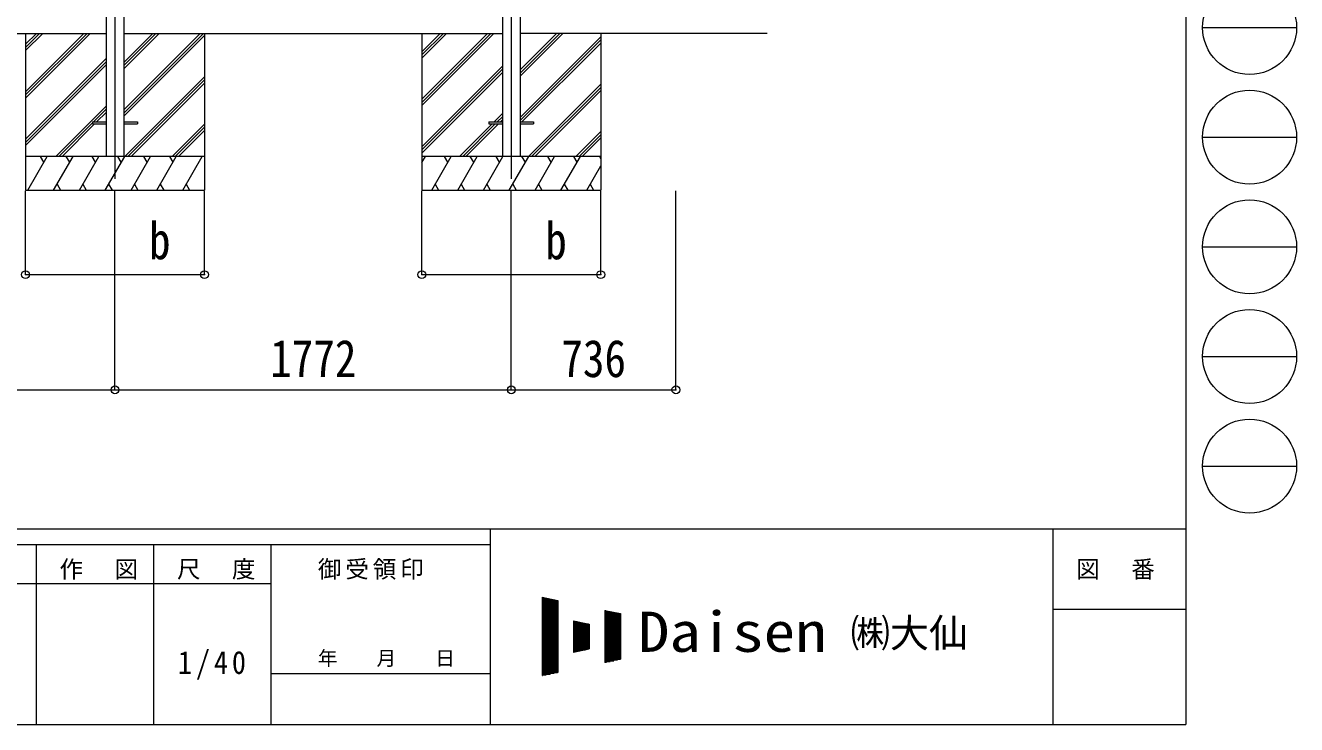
# Model space of a CAD drawing. Units: millimetres at full size. Extents: x -9783 to 9892, y -6828 to 6752.
# Drawn here: x 4208 to 9892, y -6828 to -3704 of the extents above; entities that cross this region are included whole.
import ezdxf
from ezdxf.enums import TextEntityAlignment as Align

# ---------------------------------------------------------------- set-up
doc = ezdxf.new("R2010")
doc.units = ezdxf.units.MM
doc.header["$LTSCALE"] = 35
doc.header["$PDMODE"] = 32
doc.header["$PDSIZE"] = 35
for name, color, linetype, lineweight in [('0-0_0', 7, 'Continuous', 9), ('0-1_本体', 4, 'Continuous', 9), ('0-2_部品', 7, 'Continuous', 9), ('0-8_PARTS2', 2, 'Continuous', 9), ('0-A_寸法', 6, 'Continuous', 9), ('F-0_240', 7, 'Continuous', 9)]:
    doc.layers.add(name, color=color, linetype=linetype, lineweight=lineweight)
doc.styles.add('ＭＳ ゴシック', font='')
doc.styles.get('ＭＳ ゴシック').set_extended_font_data('MS Gothic')

msp = doc.modelspace()

# ---------------------------------------------------------------- linework, layer by layer
at = {"layer": '0-0_0'}
for p, q in [((1748.06, -3739.42), (4569.06, -3739.42)), ((4208.56, -3739.42), (4208.56, -4439.42)), ((4208.56, -4000.15), (4469.29, -3739.42)), ((4208.56, -4014.29), (4483.44, -3739.42)), ((4208.56, -4028.44), (4497.58, -3739.42)), ((4208.56, -3816.31), (4285.45, -3739.42)), ((4208.56, -3802.16), (4271.3, -3739.42)), ((4208.56, -3788.02), (4257.16, -3739.42)), ((4648.06, -4081.15), (4989.79, -3739.42)), ((4648.06, -4095.29), (5003.94, -3739.42)), ((4648.06, -3897.3), (4805.95, -3739.42)), ((4648.06, -3883.16), (4791.8, -3739.42)), ((4648.06, -3869.02), (4777.66, -3739.42)), ((4648.06, -3739.42), (6341.06, -3739.42)), ((4648.06, -4109.44), (5008.56, -3748.94)), ((5008.56, -3739.42), (5008.56, -4439.42)), ((5980.56, -3739.42), (5980.56, -4439.42)), ((5980.56, -4033.6), (6274.74, -3739.42)), ((5980.56, -4047.74), (6288.89, -3739.42)), ((5980.56, -4061.89), (6303.03, -3739.42)), ((5980.56, -3849.76), (6090.9, -3739.42)), ((5980.56, -3835.61), (6076.75, -3739.42)), ((5980.56, -3821.47), (6062.61, -3739.42)), ((7524.04, -3739.42), (6420.06, -3739.42)), ((6420.06, -3930.75), (6611.4, -3739.42)), ((6420.06, -3916.61), (6597.25, -3739.42)), ((6420.06, -3902.47), (6583.11, -3739.42)), ((6780.56, -3739.42), (6780.56, -4439.42)), ((6420.06, -4114.6), (6780.56, -3754.1)), ((6420.06, -4128.74), (6780.56, -3768.25)), ((6428.02, -4134.92), (6780.56, -3782.39)), ((4208.56, -4212.28), (4569.06, -3851.79)), ((4208.56, -4226.43), (4569.06, -3865.93)), ((4208.56, -4240.57), (4569.06, -3880.07)), ((5980.56, -4245.73), (6341.06, -3885.24)), ((5980.56, -4259.88), (6341.06, -3899.38)), ((5980.56, -4274.02), (6341.06, -3913.52)), ((4651.92, -4289.42), (5008.56, -3932.79)), ((4666.06, -4289.42), (5008.56, -3946.93)), ((4680.21, -4289.42), (5008.56, -3961.07)), ((6457.37, -4289.42), (6780.56, -3966.24)), ((6471.51, -4289.42), (6780.56, -3980.38)), ((6485.66, -4289.42), (6780.56, -3994.52)), ((4343.56, -4289.42), (4569.06, -4063.92)), ((4512.21, -4134.91), (4569.06, -4078.06)), ((4526.35, -4134.91), (4569.06, -4092.2)), ((4357.7, -4289.42), (4508.56, -4138.56)), ((4371.84, -4289.42), (4517.35, -4143.91)), ((4864.06, -4289.42), (5008.56, -4144.92)), ((6149.01, -4289.42), (6294.51, -4143.92)), ((6163.15, -4289.42), (6308.65, -4143.92)), ((6177.29, -4289.42), (6322.79, -4143.92)), ((6303.51, -4134.92), (6341.06, -4097.37)), ((6317.65, -4134.92), (6341.06, -4111.51)), ((6331.79, -4134.92), (6341.06, -4125.65)), ((4878.2, -4289.42), (5008.56, -4159.06)), ((4892.34, -4289.42), (5008.56, -4173.2)), ((6669.51, -4289.42), (6780.56, -4178.37)), ((6683.65, -4289.42), (6780.56, -4192.51)), ((6697.79, -4289.42), (6780.56, -4206.65)), ((5008.56, -4289.42), (4208.56, -4289.42)), ((4218.85, -4439.42), (4305.46, -4289.42)), ((4290.45, -4315.41), (4275.45, -4289.42)), ((4334.32, -4439.42), (4420.93, -4289.42)), ((4405.92, -4315.41), (4390.92, -4289.42)), ((4449.79, -4439.42), (4536.4, -4289.42)), ((4521.39, -4315.41), (4506.39, -4289.42)), ((4565.26, -4439.42), (4651.87, -4289.42)), ((4636.87, -4315.41), (4621.86, -4289.42)), ((4680.73, -4439.42), (4767.34, -4289.42)), ((4752.34, -4315.41), (4737.33, -4289.42)), ((4796.2, -4439.42), (4882.81, -4289.42)), ((4852.81, -4289.42), (4867.81, -4315.41)), ((4911.67, -4439.42), (4998.28, -4289.42)), ((6780.56, -4289.42), (5980.56, -4289.42)), ((5980.56, -4316.93), (5996.44, -4289.42)), ((6025.31, -4439.42), (6111.91, -4289.42)), ((6096.91, -4315.4), (6081.91, -4289.42)), ((6140.78, -4439.42), (6227.38, -4289.42)), ((6212.38, -4315.41), (6197.38, -4289.42)), ((6256.25, -4439.42), (6342.85, -4289.42)), ((6327.85, -4315.41), (6312.85, -4289.42)), ((6371.72, -4439.42), (6458.32, -4289.42)), ((6443.32, -4315.41), (6428.32, -4289.42)), ((6487.19, -4439.42), (6573.79, -4289.42)), ((6558.79, -4315.41), (6543.79, -4289.42)), ((6602.66, -4439.42), (6689.26, -4289.42)), ((6659.26, -4289.42), (6674.26, -4315.41)), ((6774.73, -4289.42), (6780.56, -4299.52)), ((6718.13, -4439.42), (6780.56, -4331.29)), ((4349.32, -4413.45), (4364.32, -4439.42)), ((4464.79, -4413.44), (4479.79, -4439.42)), ((4580.26, -4413.44), (4595.26, -4439.42)), ((4695.73, -4413.45), (4710.73, -4439.42)), ((4811.2, -4413.45), (4826.2, -4439.42)), ((4926.67, -4413.45), (4941.67, -4439.42)), ((6040.31, -4413.45), (6055.31, -4439.42)), ((6155.78, -4413.44), (6170.78, -4439.42)), ((6271.25, -4413.44), (6286.25, -4439.42)), ((6386.72, -4413.44), (6401.72, -4439.42)), ((6502.19, -4413.44), (6517.19, -4439.42)), ((6617.66, -4413.45), (6632.66, -4439.42)), ((6733.13, -4413.45), (6748.13, -4439.42)), ((4208.56, -4439.42), (5008.56, -4439.42)), ((5980.56, -4439.42), (6780.56, -4439.42))]:
    msp.add_line(p, q, dxfattribs=at)
at = {"layer": '0-1_本体'}
for p, q in [((4569.06, -846.84), (4569.06, -4289.42)), ((4648.06, -846.84), (4648.06, -4289.42)), ((6341.06, -846.84), (6341.06, -4289.42)), ((6420.06, -846.84), (6420.06, -4289.42))]:
    msp.add_line(p, q, dxfattribs=at)
at = {"layer": '0-2_部品', "color": 4}
for p, q in [((4508.56, -4134.91), (4569.06, -4134.91)), ((4508.56, -4134.91), (4508.56, -4143.91)), ((4508.56, -4143.91), (4569.06, -4143.91)), ((4648.06, -4134.91), (4708.56, -4134.91)), ((4648.06, -4143.91), (4708.56, -4143.91)), ((4708.56, -4134.91), (4708.56, -4143.91)), ((6280.56, -4134.91), (6341.06, -4134.91)), ((6280.56, -4134.91), (6280.56, -4143.91)), ((6280.56, -4143.91), (6341.06, -4143.91)), ((6420.06, -4134.91), (6480.56, -4134.91)), ((6420.06, -4143.91), (6480.56, -4143.91)), ((6480.56, -4134.91), (6480.56, -4143.91))]:
    msp.add_line(p, q, dxfattribs=at)
at = {"layer": '0-8_PARTS2'}
for p, q in [((4608.56, -714.21), (4608.56, -4389.44)), ((6380.56, -839.42), (6380.56, -4389.42))]:
    msp.add_line(p, q, dxfattribs=at)
at = {"layer": '0-A_寸法'}
for p, q in [((4208.56, -4817.32), (4208.56, -4442.91)), ((4608.56, -5332.3), (4608.56, -4442.91)), ((5008.56, -4817.32), (5008.56, -4442.91)), ((5980.56, -4817.32), (5980.56, -4442.91)), ((6380.56, -5332.3), (6380.56, -4442.91)), ((6780.56, -4817.32), (6780.56, -4442.91)), ((7116.57, -5332.3), (7116.57, -4442.91)), ((4208.56, -4817.32), (5008.56, -4817.32)), ((5980.56, -4817.32), (6780.56, -4817.32)), ((1708.56, -5332.3), (4608.56, -5332.3)), ((4608.56, -5332.3), (6380.56, -5332.3)), ((6380.56, -5332.3), (7116.57, -5332.3))]:
    msp.add_line(p, q, dxfattribs=at)
for p in [(4208.56, -4817.32), (5008.56, -4817.32), (5980.56, -4817.32), (6780.56, -4817.32), (4608.56, -5332.3), (6380.56, -5332.3), (7116.57, -5332.3)]:
    msp.add_point(p, dxfattribs=at)
at = {"layer": 'F-0_240', "color": 5}
for p, q in [((9396.97, 6751.9), (9396.97, -6828.1)), ((-9783.03, -5953.1), (9396.97, -5953.1)), ((6285.75, -5953.1), (6285.75, -6828.1)), ((8801.97, -5953.1), (8801.97, -6828.1)), ((-9783.03, -6023.1), (6285.75, -6023.1)), ((4255.75, -6023.1), (4255.75, -6828.1)), ((4780.75, -6023.1), (4780.75, -6828.1)), ((5305.75, -6023.1), (5305.75, -6828.1)), ((3205.75, -6198.1), (5305.75, -6198.1)), ((8801.97, -6311.85), (9396.97, -6311.85)), ((5305.75, -6600.6), (6285.75, -6600.6)), ((-9783.03, -6828.1), (9396.97, -6828.1))]:
    msp.add_line(p, q, dxfattribs=at)
at = {"layer": 'F-0_240', "color": 4}
for p, q in [((9471.77, -3713.1), (9891.77, -3713.1)), ((9471.77, -4203.1), (9891.77, -4203.1)), ((9471.77, -4693.1), (9891.77, -4693.1)), ((9471.77, -5183.1), (9891.77, -5183.1)), ((9471.77, -5673.1), (9891.77, -5673.1))]:
    msp.add_line(p, q, dxfattribs=at)
at = {"layer": 'F-0_240'}
for p, q in [((6519.04, -6259.47), (6589.04, -6274.05)), ((6519.04, -6259.47), (6519.04, -6609.47)), ((6519.04, -6262.76), (6534.85, -6262.76)), ((6519.04, -6266.26), (6551.65, -6266.26)), ((6519.04, -6269.76), (6568.45, -6269.76)), ((6519.04, -6273.26), (6585.25, -6273.26)), ((6519.04, -6276.76), (6589.04, -6276.76)), ((6519.04, -6280.26), (6589.04, -6280.26)), ((6519.04, -6283.76), (6589.04, -6283.76)), ((6519.04, -6287.26), (6589.04, -6287.26)), ((6519.04, -6290.76), (6589.04, -6290.76)), ((6519.04, -6294.26), (6589.04, -6294.26)), ((6519.04, -6297.76), (6589.04, -6297.76)), ((6519.04, -6301.26), (6589.04, -6301.26)), ((6519.04, -6304.76), (6589.04, -6304.76)), ((6519.04, -6308.26), (6589.04, -6308.26)), ((6521.12, -6609.03), (6521.12, -6259.9)), ((6524.62, -6608.3), (6524.62, -6260.63)), ((6528.12, -6607.58), (6528.12, -6261.36)), ((6531.62, -6606.85), (6531.62, -6262.09)), ((6535.12, -6606.12), (6535.12, -6262.81)), ((6538.62, -6605.39), (6538.62, -6263.54)), ((6542.12, -6604.66), (6542.12, -6264.27)), ((6545.62, -6603.93), (6545.62, -6265)), ((6549.12, -6603.2), (6549.12, -6265.73)), ((6552.62, -6602.47), (6552.62, -6266.46)), ((6556.12, -6601.74), (6556.12, -6267.19)), ((6559.62, -6601.01), (6559.62, -6267.92)), ((6563.12, -6600.28), (6563.12, -6268.65)), ((6566.62, -6599.55), (6566.62, -6269.38)), ((6570.12, -6598.83), (6570.12, -6270.11)), ((6573.62, -6598.1), (6573.62, -6270.84)), ((6577.12, -6597.37), (6577.12, -6271.56)), ((6580.62, -6596.64), (6580.62, -6272.29)), ((6584.12, -6595.91), (6584.12, -6273.02)), ((6587.62, -6595.18), (6587.62, -6273.75)), ((6589.04, -6274.05), (6589.04, -6594.88)), ((6519.04, -6311.76), (6589.04, -6311.76)), ((6519.04, -6315.26), (6589.04, -6315.26)), ((6519.04, -6318.76), (6589.04, -6318.76)), ((6519.04, -6322.26), (6589.04, -6322.26)), ((6519.04, -6325.76), (6589.04, -6325.76)), ((6519.04, -6329.26), (6589.04, -6329.26)), ((6519.04, -6332.76), (6589.04, -6332.76)), ((6519.04, -6336.26), (6589.04, -6336.26)), ((6519.04, -6339.76), (6589.04, -6339.76)), ((6519.04, -6343.26), (6589.04, -6343.26)), ((6519.04, -6346.76), (6589.04, -6346.76)), ((6519.04, -6350.26), (6589.04, -6350.26)), ((6519.04, -6353.76), (6589.04, -6353.76)), ((6519.04, -6357.26), (6589.04, -6357.26)), ((6519.04, -6360.76), (6589.04, -6360.76)), ((6519.04, -6364.26), (6589.04, -6364.26)), ((6659.04, -6364.47), (6729.04, -6379.05)), ((6659.04, -6364.47), (6659.04, -6504.47)), ((6661.12, -6504.03), (6661.12, -6364.9)), ((6664.62, -6503.3), (6664.62, -6365.63)), ((6799.04, -6317.8), (6869.04, -6332.38)), ((6799.04, -6317.8), (6799.04, -6551.13)), ((6799.04, -6318.76), (6803.65, -6318.76)), ((6799.04, -6322.26), (6820.45, -6322.26)), ((6799.04, -6325.76), (6837.25, -6325.76)), ((6799.04, -6329.26), (6854.05, -6329.26)), ((6799.04, -6332.76), (6869.04, -6332.76)), ((6799.04, -6336.26), (6869.04, -6336.26)), ((6799.04, -6339.76), (6869.04, -6339.76)), ((6799.04, -6343.26), (6869.04, -6343.26)), ((6799.04, -6346.76), (6869.04, -6346.76)), ((6799.04, -6350.26), (6869.04, -6350.26)), ((6799.04, -6353.76), (6869.04, -6353.76)), ((6799.04, -6357.26), (6869.04, -6357.26)), ((6799.04, -6360.76), (6869.04, -6360.76)), ((6799.04, -6364.26), (6869.04, -6364.26)), ((6801.12, -6550.7), (6801.12, -6318.23)), ((6804.62, -6549.97), (6804.62, -6318.96)), ((6808.12, -6549.24), (6808.12, -6319.69)), ((6811.62, -6548.51), (6811.62, -6320.42)), ((6815.12, -6547.78), (6815.12, -6321.15)), ((6818.62, -6547.05), (6818.62, -6321.88)), ((6822.12, -6546.33), (6822.12, -6322.61)), ((6825.62, -6545.6), (6825.62, -6323.34)), ((6829.12, -6544.87), (6829.12, -6324.06)), ((6832.62, -6544.14), (6832.62, -6324.79)), ((6836.12, -6543.41), (6836.12, -6325.52)), ((6839.62, -6542.68), (6839.62, -6326.25)), ((6843.12, -6541.95), (6843.12, -6326.98)), ((6846.62, -6541.22), (6846.62, -6327.71)), ((6850.12, -6540.49), (6850.12, -6328.44)), ((6853.62, -6539.76), (6853.62, -6329.17)), ((6857.12, -6539.03), (6857.12, -6329.9)), ((6860.62, -6538.3), (6860.62, -6330.63)), ((6864.12, -6537.58), (6864.12, -6331.36)), ((6867.62, -6536.85), (6867.62, -6332.09)), ((6869.04, -6332.38), (6869.04, -6536.55)), ((6519.04, -6367.76), (6589.04, -6367.76)), ((6519.04, -6371.26), (6589.04, -6371.26)), ((6519.04, -6374.76), (6589.04, -6374.76)), ((6519.04, -6378.26), (6589.04, -6378.26)), ((6519.04, -6381.76), (6589.04, -6381.76)), ((6519.04, -6385.26), (6589.04, -6385.26)), ((6519.04, -6388.76), (6589.04, -6388.76)), ((6519.04, -6392.26), (6589.04, -6392.26)), ((6519.04, -6395.76), (6589.04, -6395.76)), ((6519.04, -6399.26), (6589.04, -6399.26)), ((6519.04, -6402.76), (6589.04, -6402.76)), ((6519.04, -6406.26), (6589.04, -6406.26)), ((6519.04, -6409.76), (6589.04, -6409.76)), ((6519.04, -6413.26), (6589.04, -6413.26)), ((6519.04, -6416.76), (6589.04, -6416.76)), ((6519.04, -6420.26), (6589.04, -6420.26)), ((6659.04, -6367.76), (6674.85, -6367.76)), ((6659.04, -6371.26), (6691.65, -6371.26)), ((6659.04, -6374.76), (6708.45, -6374.76)), ((6659.04, -6378.26), (6725.25, -6378.26)), ((6659.04, -6381.76), (6729.04, -6381.76)), ((6659.04, -6385.26), (6729.04, -6385.26)), ((6659.04, -6388.76), (6729.04, -6388.76)), ((6659.04, -6392.26), (6729.04, -6392.26)), ((6659.04, -6395.76), (6729.04, -6395.76)), ((6659.04, -6399.26), (6729.04, -6399.26)), ((6659.04, -6402.76), (6729.04, -6402.76)), ((6659.04, -6406.26), (6729.04, -6406.26)), ((6659.04, -6409.76), (6729.04, -6409.76)), ((6659.04, -6413.26), (6729.04, -6413.26)), ((6659.04, -6416.76), (6729.04, -6416.76)), ((6659.04, -6420.26), (6729.04, -6420.26)), ((6668.12, -6502.58), (6668.12, -6366.36)), ((6671.62, -6501.85), (6671.62, -6367.09)), ((6675.12, -6501.12), (6675.12, -6367.81)), ((6678.62, -6500.39), (6678.62, -6368.54)), ((6682.12, -6499.66), (6682.12, -6369.27)), ((6685.62, -6498.93), (6685.62, -6370)), ((6689.12, -6498.2), (6689.12, -6370.73)), ((6692.62, -6497.47), (6692.62, -6371.46)), ((6696.12, -6496.74), (6696.12, -6372.19)), ((6699.62, -6496.01), (6699.62, -6372.92)), ((6703.12, -6495.28), (6703.12, -6373.65)), ((6706.62, -6494.55), (6706.62, -6374.38)), ((6710.12, -6493.83), (6710.12, -6375.11)), ((6713.62, -6493.1), (6713.62, -6375.84)), ((6717.12, -6492.37), (6717.12, -6376.56)), ((6720.62, -6491.64), (6720.62, -6377.29)), ((6724.12, -6490.91), (6724.12, -6378.02)), ((6727.62, -6490.18), (6727.62, -6378.75)), ((6729.04, -6379.05), (6729.04, -6489.88)), ((6799.04, -6367.76), (6869.04, -6367.76)), ((6799.04, -6371.26), (6869.04, -6371.26)), ((6799.04, -6374.76), (6869.04, -6374.76)), ((6799.04, -6378.26), (6869.04, -6378.26)), ((6799.04, -6381.76), (6869.04, -6381.76)), ((6799.04, -6385.26), (6869.04, -6385.26)), ((6799.04, -6388.76), (6869.04, -6388.76)), ((6799.04, -6392.26), (6869.04, -6392.26)), ((6799.04, -6395.76), (6869.04, -6395.76)), ((6799.04, -6399.26), (6869.04, -6399.26)), ((6799.04, -6402.76), (6869.04, -6402.76)), ((6799.04, -6406.26), (6869.04, -6406.26)), ((6799.04, -6409.76), (6869.04, -6409.76)), ((6799.04, -6413.26), (6869.04, -6413.26)), ((6799.04, -6416.76), (6869.04, -6416.76)), ((6799.04, -6420.26), (6869.04, -6420.26)), ((6519.04, -6423.76), (6589.04, -6423.76)), ((6519.04, -6427.26), (6589.04, -6427.26)), ((6519.04, -6430.76), (6589.04, -6430.76)), ((6519.04, -6434.26), (6589.04, -6434.26)), ((6519.04, -6437.76), (6589.04, -6437.76)), ((6519.04, -6441.26), (6589.04, -6441.26)), ((6519.04, -6444.76), (6589.04, -6444.76)), ((6519.04, -6448.26), (6589.04, -6448.26)), ((6519.04, -6451.76), (6589.04, -6451.76)), ((6519.04, -6455.26), (6589.04, -6455.26)), ((6519.04, -6458.76), (6589.04, -6458.76)), ((6519.04, -6462.26), (6589.04, -6462.26)), ((6519.04, -6465.76), (6589.04, -6465.76)), ((6519.04, -6469.26), (6589.04, -6469.26)), ((6519.04, -6472.76), (6589.04, -6472.76)), ((6519.04, -6476.26), (6589.04, -6476.26)), ((6659.04, -6423.76), (6729.04, -6423.76)), ((6659.04, -6427.26), (6729.04, -6427.26)), ((6659.04, -6430.76), (6729.04, -6430.76)), ((6659.04, -6434.26), (6729.04, -6434.26)), ((6659.04, -6437.76), (6729.04, -6437.76)), ((6659.04, -6441.26), (6729.04, -6441.26)), ((6659.04, -6444.76), (6729.04, -6444.76)), ((6659.04, -6448.26), (6729.04, -6448.26)), ((6659.04, -6451.76), (6729.04, -6451.76)), ((6659.04, -6455.26), (6729.04, -6455.26)), ((6659.04, -6458.76), (6729.04, -6458.76)), ((6659.04, -6462.26), (6729.04, -6462.26)), ((6659.04, -6465.76), (6729.04, -6465.76)), ((6659.04, -6469.26), (6729.04, -6469.26)), ((6659.04, -6472.76), (6729.04, -6472.76)), ((6659.04, -6476.26), (6729.04, -6476.26)), ((6799.04, -6423.76), (6869.04, -6423.76)), ((6799.04, -6427.26), (6869.04, -6427.26)), ((6799.04, -6430.76), (6869.04, -6430.76)), ((6799.04, -6434.26), (6869.04, -6434.26)), ((6799.04, -6437.76), (6869.04, -6437.76)), ((6799.04, -6441.26), (6869.04, -6441.26)), ((6799.04, -6444.76), (6869.04, -6444.76)), ((6799.04, -6448.26), (6869.04, -6448.26)), ((6799.04, -6451.76), (6869.04, -6451.76)), ((6799.04, -6455.26), (6869.04, -6455.26)), ((6799.04, -6458.76), (6869.04, -6458.76)), ((6799.04, -6462.26), (6869.04, -6462.26)), ((6799.04, -6465.76), (6869.04, -6465.76)), ((6799.04, -6469.26), (6869.04, -6469.26)), ((6799.04, -6472.76), (6869.04, -6472.76)), ((6799.04, -6476.26), (6869.04, -6476.26)), ((6519.04, -6479.76), (6589.04, -6479.76)), ((6519.04, -6483.26), (6589.04, -6483.26)), ((6519.04, -6486.76), (6589.04, -6486.76)), ((6519.04, -6490.26), (6589.04, -6490.26)), ((6519.04, -6493.76), (6589.04, -6493.76)), ((6519.04, -6497.26), (6589.04, -6497.26)), ((6519.04, -6500.76), (6589.04, -6500.76)), ((6519.04, -6504.26), (6589.04, -6504.26)), ((6519.04, -6507.76), (6589.04, -6507.76)), ((6519.04, -6511.26), (6589.04, -6511.26)), ((6519.04, -6514.76), (6589.04, -6514.76)), ((6519.04, -6518.26), (6589.04, -6518.26)), ((6519.04, -6521.76), (6589.04, -6521.76)), ((6519.04, -6525.26), (6589.04, -6525.26)), ((6519.04, -6528.76), (6589.04, -6528.76)), ((6519.04, -6532.26), (6589.04, -6532.26)), ((6519.04, -6535.76), (6589.04, -6535.76)), ((6659.04, -6479.76), (6729.04, -6479.76)), ((6659.04, -6483.26), (6729.04, -6483.26)), ((6659.04, -6486.76), (6729.04, -6486.76)), ((6659.04, -6504.47), (6729.04, -6489.88)), ((6659.04, -6490.26), (6727.23, -6490.26)), ((6659.04, -6493.76), (6710.43, -6493.76)), ((6659.04, -6497.26), (6693.63, -6497.26)), ((6659.04, -6500.76), (6676.83, -6500.76)), ((6659.04, -6504.26), (6660.03, -6504.26)), ((6799.04, -6479.76), (6869.04, -6479.76)), ((6799.04, -6483.26), (6869.04, -6483.26)), ((6799.04, -6486.76), (6869.04, -6486.76)), ((6799.04, -6490.26), (6869.04, -6490.26)), ((6799.04, -6493.76), (6869.04, -6493.76)), ((6799.04, -6497.26), (6869.04, -6497.26)), ((6799.04, -6500.76), (6869.04, -6500.76)), ((6799.04, -6504.26), (6869.04, -6504.26)), ((6799.04, -6507.76), (6869.04, -6507.76)), ((6799.04, -6511.26), (6869.04, -6511.26)), ((6799.04, -6514.76), (6869.04, -6514.76)), ((6799.04, -6518.26), (6869.04, -6518.26)), ((6799.04, -6521.76), (6869.04, -6521.76)), ((6799.04, -6525.26), (6869.04, -6525.26)), ((6799.04, -6528.76), (6869.04, -6528.76)), ((6799.04, -6532.26), (6869.04, -6532.26)), ((6799.04, -6535.76), (6869.04, -6535.76)), ((6519.04, -6539.26), (6589.04, -6539.26)), ((6519.04, -6542.76), (6589.04, -6542.76)), ((6519.04, -6546.26), (6589.04, -6546.26)), ((6519.04, -6549.76), (6589.04, -6549.76)), ((6519.04, -6553.26), (6589.04, -6553.26)), ((6519.04, -6556.76), (6589.04, -6556.76)), ((6519.04, -6560.26), (6589.04, -6560.26)), ((6519.04, -6563.76), (6589.04, -6563.76)), ((6519.04, -6567.26), (6589.04, -6567.26)), ((6519.04, -6570.76), (6589.04, -6570.76)), ((6519.04, -6574.26), (6589.04, -6574.26)), ((6519.04, -6577.76), (6589.04, -6577.76)), ((6519.04, -6581.26), (6589.04, -6581.26)), ((6519.04, -6584.76), (6589.04, -6584.76)), ((6519.04, -6588.26), (6589.04, -6588.26)), ((6519.04, -6591.76), (6589.04, -6591.76)), ((6869.04, -6536.55), (6799.04, -6551.13)), ((6799.04, -6539.26), (6856.03, -6539.26)), ((6799.04, -6542.76), (6839.23, -6542.76)), ((6799.04, -6546.26), (6822.43, -6546.26)), ((6799.04, -6549.76), (6805.63, -6549.76)), ((6589.04, -6594.88), (6519.04, -6609.47)), ((6519.04, -6595.26), (6587.23, -6595.26)), ((6519.04, -6598.76), (6570.43, -6598.76)), ((6519.04, -6602.26), (6553.63, -6602.26)), ((6519.04, -6605.76), (6536.83, -6605.76)), ((6519.04, -6609.26), (6520.03, -6609.26))]:
    msp.add_line(p, q, dxfattribs=at)
at = {"layer": 'F-0_240', "color": 4}
for centre in [(9681.77, -3713.1), (9681.77, -4203.1), (9681.77, -4693.1), (9681.77, -5183.1), (9681.77, -5673.1)]:
    msp.add_circle(centre, 210, dxfattribs=at)

# ---------------------------------------------------------------- texts
at = {"layer": '0-A_寸法', "color": 7, "style": 'ＭＳ ゴシック', "width": 0.85}
for s, p in [('b', (4760.44, -4798.32)), ('b', (6532.44, -4798.32)), ('1772', (5302.06, -5325.3)), ('736', (6604.19, -5325.3))]:
    msp.add_text(s, height=166.8, dxfattribs=at).set_placement(p, align=Align.BOTTOM_LEFT)
at = {"layer": 'F-0_240', "style": 'ＭＳ ゴシック', "width": 1.15}
msp.add_text('Daisen', height=179.6, dxfattribs=at).set_placement((6947.05, -6556.97), align=Align.BOTTOM_LEFT)
at = {"layer": 'F-0_240', "style": 'ＭＳ ゴシック'}
for s, height, p in [('㈱大仙\u3000', 128.3, (7898.35, -6521.97)), ('年\u3000\u3000月\u3000\u3000日', 64.15, (5515.76, -6583.1))]:
    msp.add_text(s, height=height, dxfattribs=at).set_placement(p, align=Align.BOTTOM_LEFT)
at = {"layer": 'F-0_240', "attachment_point": 7, "style": 'ＭＳ ゴシック'}
for s, insert, char_height in [('\\T1.17;作\u3000図', (4360.75, -6180.6), 76.98), ('\\T1.17;尺\u3000度', (4885.76, -6180.6), 76.98), ('\\T1.17;御受領印', (5515.75, -6180.6), 76.98), ('\\T1.17;図\u3000番', (8906.97, -6180.6), 76.98), ('\\T1.28;\\W0.9;1/40', (4890.13, -6626.85), 102.6)]:
    msp.add_mtext(s, dxfattribs=dict(at, insert=insert, char_height=char_height))

doc.saveas('drawing.dxf')
